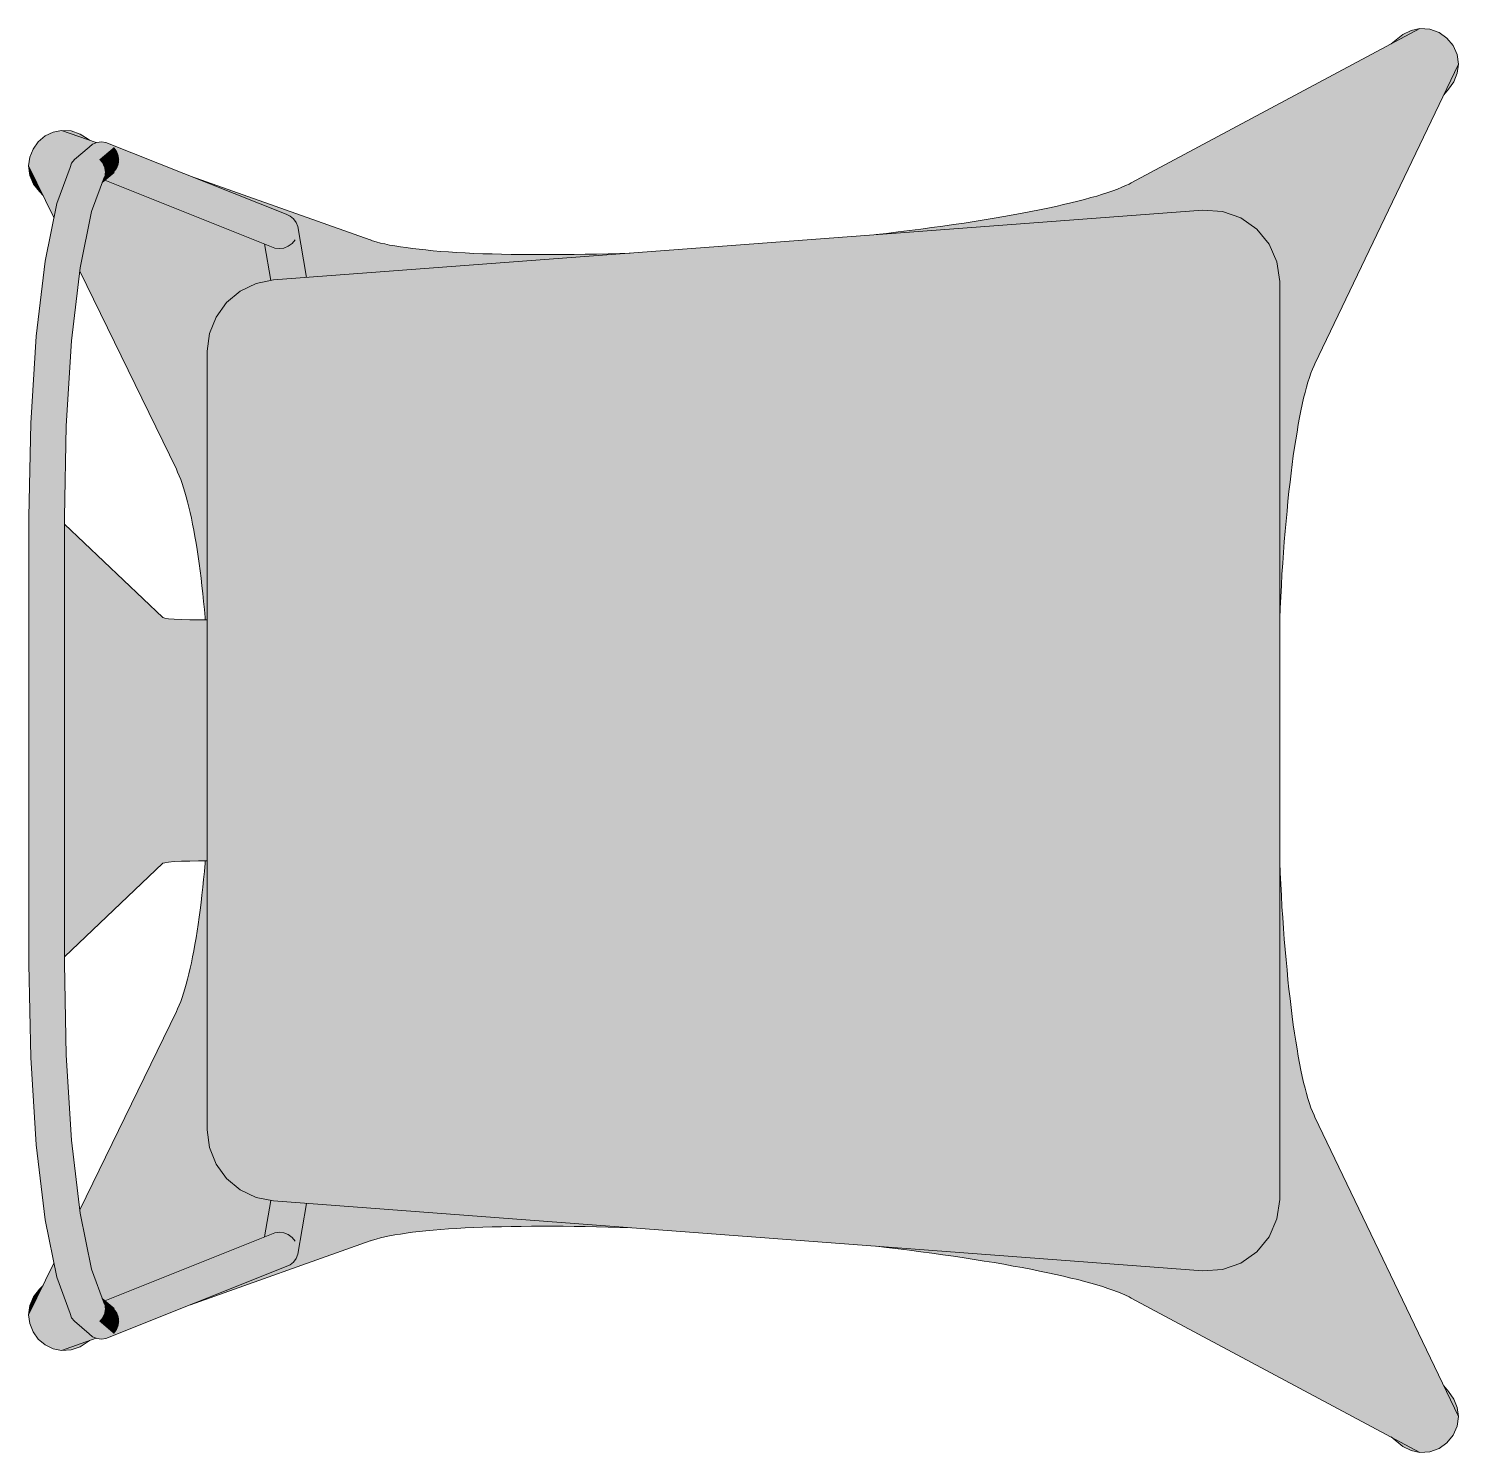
# Model space of a CAD drawing. Header units: millimetres. Extents: x 0 to 673989, y 0 to 383369.
# Drawn here: x 259759.7 to 260157.5, y 188696 to 189092.3 of the extents above; entities that cross this region are included whole.
import ezdxf

# ---------------------------------------------------------------- set-up
doc = ezdxf.new("R2010")
doc.units = ezdxf.units.MM
doc.header["$LTSCALE"] = 500
doc.layers.add('meble', color=5, linetype='Continuous', lineweight=80)

msp = doc.modelspace()

# ---------------------------------------------------------------- hatches: boundary and pattern name
at = {"layer": 'meble', "lineweight": 25, "true_color": 0xffffff, "transparency": 33554559}
for points in [[(259998.43, 189035.27), (259995.5, 189034.92), (260086.41, 189041.73), (260087.26, 189041.68), (260146.84, 189092.26), (260066.47, 189049.29), (260066.47, 189049.29), (260065.92, 189048.99), (260064.93, 189048.55), (260063.88, 189048.1), (260062.69, 189047.6), (260061.4, 189047.1), (260060, 189046.66), (260058.51, 189046.16), (260056.92, 189045.66), (260055.23, 189045.21), (260053.49, 189044.72), (260051.6, 189044.22), (260049.66, 189043.72), (260047.62, 189043.27), (260045.48, 189042.78), (260043.24, 189042.28), (260040.96, 189041.83), (260038.57, 189041.33), (260036.13, 189040.89), (260033.59, 189040.39), (260031.01, 189039.94), (260028.32, 189039.49), (260025.59, 189039.05), (260022.8, 189038.6), (260019.97, 189038.15), (260017.03, 189037.7), (260014.05, 189037.26), (260011.02, 189036.86), (260007.93, 189036.46), (260004.8, 189036.06), (260001.67, 189035.66)], [(260092.33, 189041.23), (260149.57, 189092.11), (260146.84, 189092.26), (260087.26, 189041.68), (260091.88, 189041.38)], [(260097.15, 189039.49), (260152.16, 189091.22), (260149.57, 189092.11), (260092.33, 189041.23), (260097.01, 189039.59)], [(260104.76, 189032.48), (260156.09, 189087.54), (260154.35, 189089.63), (260101.43, 189036.51), (260101.43, 189036.46)], [(260104.91, 189032.28), (260106.85, 189027.76), (260157.18, 189085.05), (260156.09, 189087.54), (260104.76, 189032.48)], [(260107.05, 189027.31), (260107.7, 189022.73), (260157.53, 189082.37), (260157.18, 189085.05), (260106.85, 189027.76)], [(260107.8, 188928.04), (260107.95, 188930.92), (260108.1, 188934.11), (260108.3, 188937.29), (260108.44, 188940.37), (260108.64, 188943.46), (260108.84, 188946.49), (260109.09, 188949.43), (260109.34, 188952.36), (260109.59, 188955.19), (260109.84, 188957.98), (260110.09, 188960.72), (260110.38, 188963.4), (260110.63, 188965.99), (260110.98, 188968.52), (260111.28, 188970.96), (260111.58, 188973.35), (260111.93, 188975.64), (260112.27, 188977.82), (260112.62, 188979.96), (260112.97, 188982.05), (260113.32, 188983.99), (260113.72, 188985.88), (260114.06, 188987.67), (260114.46, 188989.36), (260114.86, 188990.95), (260115.26, 188992.45), (260115.66, 188993.84), (260116.1, 188995.13), (260116.5, 188996.37), (260116.95, 188997.47), (260117.35, 188998.46), (260117.6, 188998.91), (260117.6, 188998.96), (260157.53, 189082.37), (260107.7, 189022.73), (260107.8, 189021.89)], [(259771.05, 189053.32), (259771.2, 189053.62), (259771.64, 189054.81), (259772.39, 189055.81), (259772.39, 189055.81), (259764.23, 189062.37), (259762.34, 189060.78)], [(259768.86, 189063.91), (259775.92, 189058.84), (259776.47, 189059.29), (259777.46, 189060.08), (259778.46, 189060.53)], [(259818.34, 189019.1), (259818.49, 189019.2), (259822.57, 189021.19), (259787.91, 189047.25), (259780.9, 189050.09), (259780.3, 189049.54)], [(259834.56, 189037.16), (259837, 189023.03), (259927.06, 189029.8), (259924.13, 189029.7), (259920.9, 189029.6), (259917.71, 189029.5), (259914.58, 189029.45), (259911.45, 189029.4), (259908.41, 189029.35), (259905.38, 189029.35), (259902.45, 189029.35), (259899.56, 189029.35), (259896.73, 189029.35), (259893.94, 189029.4), (259891.26, 189029.45), (259888.62, 189029.55), (259886.03, 189029.6), (259883.55, 189029.7), (259881.11, 189029.85), (259878.77, 189029.95), (259876.53, 189030.09), (259874.35, 189030.24), (259872.26, 189030.44), (259870.22, 189030.64), (259868.33, 189030.84), (259866.49, 189031.04), (259864.75, 189031.29), (259863.11, 189031.49), (259861.56, 189031.79), (259860.12, 189032.03), (259858.78, 189032.33), (259857.54, 189032.58), (259856.39, 189032.93), (259855.35, 189033.23), (259854.8, 189033.43), (259854.75, 189033.43), (259804.72, 189051.18), (259831.33, 189040.59), (259832.47, 189040.09), (259833.41, 189039.3), (259834.16, 189038.3)], [(259811.98, 189012.19), (259814.71, 189016.02), (259814.71, 189016.02), (259779.05, 189046.51), (259777.86, 189043.27)], [(259779.05, 189046.51), (259814.71, 189016.02), (259818.34, 189019.1), (259780.3, 189049.54), (259780.15, 189049.44)], [(259787.91, 189047.25), (259822.57, 189021.19), (259822.97, 189021.34), (259827.05, 189022.19), (259827.05, 189022.24), (259797.41, 189043.47)], [(259776.92, 189040.09), (259810.19, 189007.81), (259811.83, 189011.99), (259811.98, 189012.19), (259777.86, 189043.27), (259777.17, 189041.33)], [(259827.79, 188765.96), (260086.41, 188746.56), (260091.88, 188746.86), (260097.01, 188748.65), (260101.43, 188751.78), (260104.91, 188756.01), (260107.05, 188760.98), (260107.8, 188766.35), (260107.8, 189021.89), (260107.05, 189027.31), (260104.91, 189032.28), (260101.43, 189036.46), (260097.01, 189039.59), (260091.88, 189041.38), (260086.41, 189041.73), (259827.79, 189022.34), (259822.97, 189021.34), (259818.49, 189019.2), (259814.71, 189016.02), (259811.83, 189011.99), (259810.04, 189007.42), (259809.39, 189002.49), (259809.39, 188785.75), (259810.04, 188780.88), (259811.83, 188776.25), (259814.71, 188772.22), (259818.49, 188769.04), (259822.97, 188766.9)], [(259809.49, 189003.24), (259810.04, 189007.42), (259810.19, 189007.81), (259776.92, 189040.09), (259776.32, 189037.06)], [(259808.8, 188927.69), (259809.39, 188927.69), (259809.39, 189002.49), (259809.49, 189003.24), (259776.32, 189037.06), (259774.03, 189025.72), (259773.93, 189024.77), (259800.79, 188969.62), (259801.14, 188968.77), (259801.53, 188967.83), (259801.98, 188966.78), (259802.38, 188965.69), (259802.78, 188964.49), (259803.13, 188963.25), (259803.52, 188961.91), (259803.92, 188960.57), (259804.27, 188959.07), (259804.62, 188957.58), (259804.97, 188955.99), (259805.31, 188954.35), (259805.66, 188952.66), (259805.96, 188950.92), (259806.26, 188949.08), (259806.56, 188947.24), (259806.86, 188945.3), (259807.15, 188943.36), (259807.4, 188941.32), (259807.65, 188939.28), (259807.9, 188937.14), (259808.15, 188935), (259808.35, 188932.81), (259808.6, 188930.58), (259808.75, 188928.34)], [(259827.79, 189022.34), (259827.79, 189022.34), (259828.59, 189022.39), (259827, 189031.64), (259826.1, 189031.98)], [(259828.59, 189022.39), (259829.63, 189022.49), (259828.14, 189031.19), (259827.45, 189031.44), (259827, 189031.64)], [(259774.03, 188762.57), (259776.32, 188751.19), (259809.49, 188785), (259809.39, 188785.75), (259809.39, 188860.6), (259808.8, 188860.6), (259808.75, 188859.95), (259808.6, 188857.67), (259808.35, 188855.48), (259808.15, 188853.29), (259807.9, 188851.1), (259807.65, 188849.01), (259807.4, 188846.92), (259807.15, 188844.93), (259806.86, 188842.94), (259806.56, 188841.05), (259806.26, 188839.16), (259805.96, 188837.37), (259805.66, 188835.58), (259805.31, 188833.89), (259804.97, 188832.25), (259804.62, 188830.71), (259804.27, 188829.17), (259803.92, 188827.73), (259803.52, 188826.33), (259803.13, 188825.04), (259802.78, 188823.8), (259802.38, 188822.6), (259801.98, 188821.51), (259801.53, 188820.46), (259801.14, 188819.47), (259800.79, 188818.67), (259773.93, 188763.52)], [(260107.7, 188765.56), (260157.53, 188705.93), (260117.6, 188789.33), (260117.6, 188789.33), (260117.35, 188789.83), (260116.95, 188790.82), (260116.5, 188791.92), (260116.1, 188793.11), (260115.66, 188794.45), (260115.26, 188795.85), (260114.86, 188797.34), (260114.46, 188798.93), (260114.06, 188800.62), (260113.72, 188802.41), (260113.32, 188804.3), (260112.97, 188806.24), (260112.62, 188808.28), (260112.27, 188810.42), (260111.93, 188812.66), (260111.58, 188814.94), (260111.28, 188817.33), (260110.98, 188819.77), (260110.63, 188822.3), (260110.38, 188824.89), (260110.09, 188827.53), (260109.84, 188830.26), (260109.59, 188833.05), (260109.34, 188835.93), (260109.09, 188838.82), (260108.84, 188841.8), (260108.64, 188844.83), (260108.44, 188847.87), (260108.3, 188851), (260108.1, 188854.13), (260107.95, 188857.32), (260107.8, 188860.25), (260107.8, 188766.35)], [(259776.92, 188748.2), (259810.19, 188780.43), (259810.04, 188780.88), (259809.49, 188785), (259776.32, 188751.19)], [(259777.17, 188746.96), (259777.86, 188745.02), (259811.98, 188776.05), (259811.83, 188776.25), (259810.19, 188780.43), (259776.92, 188748.2)], [(259779.05, 188741.79), (259814.71, 188772.22), (259814.71, 188772.22), (259811.98, 188776.05), (259777.86, 188745.02)], [(259780.15, 188738.85), (259780.3, 188738.75), (259818.34, 188769.19), (259814.71, 188772.22), (259779.05, 188741.79)], [(259780.3, 188738.75), (259780.9, 188738.2), (259787.91, 188740.99), (259822.57, 188767.1), (259818.49, 188769.04), (259818.34, 188769.19)], [(259822.57, 188767.1), (259787.91, 188740.99), (259797.41, 188744.82), (259827.05, 188766.06), (259827.05, 188766.11), (259822.97, 188766.9)], [(259831.33, 188747.7), (259804.72, 188737.06), (259854.75, 188754.87), (259854.8, 188754.87), (259855.35, 188755.06), (259856.39, 188755.36), (259857.54, 188755.66), (259858.78, 188755.96), (259860.12, 188756.26), (259861.56, 188756.51), (259863.11, 188756.76), (259864.75, 188757), (259866.49, 188757.25), (259868.33, 188757.45), (259870.22, 188757.65), (259872.26, 188757.85), (259874.35, 188758), (259876.53, 188758.2), (259878.77, 188758.3), (259881.11, 188758.45), (259883.55, 188758.55), (259886.03, 188758.65), (259888.62, 188758.74), (259891.26, 188758.79), (259893.94, 188758.89), (259896.73, 188758.89), (259899.56, 188758.94), (259902.45, 188758.94), (259905.38, 188758.94), (259908.41, 188758.94), (259911.45, 188758.89), (259914.58, 188758.84), (259917.71, 188758.74), (259920.9, 188758.69), (259924.13, 188758.6), (259927.06, 188758.5), (259837, 188765.26), (259834.56, 188751.14), (259834.16, 188749.94), (259833.41, 188748.95), (259832.47, 188748.2)], [(259828.59, 188765.86), (259827, 188756.61), (259827.45, 188756.81), (259828.14, 188757.1), (259829.63, 188765.81)], [(260157.18, 188703.24), (260157.53, 188705.93), (260107.7, 188765.56), (260107.05, 188760.98), (260106.85, 188760.54)], [(260156.09, 188700.75), (260157.18, 188703.24), (260106.85, 188760.54), (260104.91, 188756.01), (260104.76, 188755.81)], [(260146.84, 188695.98), (260087.26, 188746.61), (260086.41, 188746.56), (259995.5, 188753.37), (259998.43, 188753.03), (260001.67, 188752.63), (260004.8, 188752.23), (260007.93, 188751.83), (260011.02, 188751.43), (260014.05, 188750.99), (260017.03, 188750.59), (260019.97, 188750.14), (260022.8, 188749.69), (260025.59, 188749.25), (260028.32, 188748.8), (260031.01, 188748.35), (260033.59, 188747.85), (260036.13, 188747.41), (260038.57, 188746.96), (260040.96, 188746.46), (260043.24, 188745.96), (260045.48, 188745.52), (260047.62, 188745.02), (260049.66, 188744.52), (260051.6, 188744.07), (260053.49, 188743.58), (260055.23, 188743.08), (260056.92, 188742.58), (260058.51, 188742.13), (260060, 188741.64), (260061.4, 188741.14), (260062.69, 188740.69), (260063.88, 188740.19), (260064.93, 188739.75), (260065.92, 188739.25), (260066.47, 188738.95), (260066.47, 188738.95)], [(260092.33, 188747.06), (260149.57, 188696.18), (260152.16, 188697.07), (260097.15, 188748.8), (260097.01, 188748.65)], [(260087.26, 188746.61), (260146.84, 188695.98), (260149.57, 188696.18), (260092.33, 188747.06), (260091.88, 188746.86)], [(259764.23, 188725.92), (259772.39, 188732.44), (259772.39, 188732.49), (259771.64, 188733.48), (259771.2, 188734.62), (259771.05, 188734.97), (259762.34, 188727.51)], [(259768.86, 188724.33), (259778.46, 188727.76), (259777.46, 188728.16), (259776.47, 188728.95), (259775.92, 188729.4)]]:
    msp.add_hatch(color=7, dxfattribs=at).paths.add_polyline_path(points)

# ---------------------------------------------------------------- linework, layer by layer
at = {"layer": 'meble', "lineweight": 9}
for points in [[(259995.5, 189034.92), (259998.43, 189035.27), (260001.67, 189035.66), (260004.8, 189036.06), (260007.93, 189036.46), (260011.02, 189036.86), (260014.05, 189037.26), (260017.03, 189037.7), (260019.97, 189038.15), (260022.8, 189038.6), (260025.59, 189039.05), (260028.32, 189039.49), (260031.01, 189039.94), (260033.59, 189040.39), (260036.13, 189040.89), (260038.57, 189041.33), (260040.96, 189041.83), (260043.24, 189042.28), (260045.48, 189042.78), (260047.62, 189043.27), (260049.66, 189043.72), (260051.6, 189044.22), (260053.49, 189044.72), (260055.23, 189045.21), (260056.92, 189045.66), (260058.51, 189046.16), (260060, 189046.66), (260061.4, 189047.1), (260062.69, 189047.6), (260063.88, 189048.1), (260064.93, 189048.55), (260065.92, 189048.99), (260066.47, 189049.29), (260146.84, 189092.26), (260149.57, 189092.11), (260152.16, 189091.22), (260154.35, 189089.63), (260156.09, 189087.54), (260157.18, 189085.05), (260157.53, 189082.37), (260157.23, 189079.83), (260156.24, 189077.44), (260154.75, 189075.4), (260153.45, 189073.81)], [(260138.83, 189087.98), (260142.06, 189090.62), (260144.35, 189091.76), (260146.84, 189092.26)], [(260157.53, 189082.37), (260117.6, 188998.96), (260117.6, 188998.91), (260117.35, 188998.46), (260116.95, 188997.47), (260116.5, 188996.37), (260116.1, 188995.13), (260115.66, 188993.84), (260115.26, 188992.45), (260114.86, 188990.95), (260114.46, 188989.36), (260114.06, 188987.67), (260113.72, 188985.88), (260113.32, 188983.99), (260112.97, 188982.05), (260112.62, 188979.96), (260112.27, 188977.82), (260111.93, 188975.64), (260111.58, 188973.35), (260111.28, 188970.96), (260110.98, 188968.52), (260110.68, 188965.99), (260110.38, 188963.4), (260110.09, 188960.72), (260109.84, 188957.98), (260109.59, 188955.19), (260109.34, 188952.36), (260109.09, 188949.43), (260108.84, 188946.49), (260108.64, 188943.46), (260108.44, 188940.37), (260108.3, 188937.29), (260108.1, 188934.11), (260107.95, 188930.92), (260107.8, 188928.04)], [(259763.69, 189045.81), (259762.69, 189046.9), (259761.05, 189048.94), (259760.01, 189051.38), (259759.66, 189054.02), (259760.01, 189056.45), (259760.9, 189058.74), (259762.34, 189060.78), (259764.23, 189062.37), (259766.47, 189063.42), (259768.86, 189063.91), (259771.5, 189063.76), (259774.03, 189062.92), (259776.22, 189061.48), (259776.62, 189061.18)], [(259768.86, 189063.91), (259778.46, 189060.53)], [(259837, 188765.26), (259834.56, 188751.14), (259834.16, 188749.94), (259833.41, 188748.95), (259832.47, 188748.2), (259831.33, 188747.7), (259781.19, 188727.66), (259779.95, 188727.51), (259778.66, 188727.66), (259777.46, 188728.16), (259776.47, 188728.95), (259772.39, 188732.49), (259771.64, 188733.48), (259771.2, 188734.62), (259767.47, 188744.72), (259764.23, 188760.73), (259761.8, 188781.57), (259760.26, 188805.89), (259759.71, 188831.9), (259759.71, 188894.12), (259759.71, 188956.39), (259760.26, 188982.4), (259761.8, 189006.67), (259764.23, 189027.56), (259767.47, 189043.57), (259771.2, 189053.62), (259771.64, 189054.81), (259772.39, 189055.81), (259776.47, 189059.29), (259777.46, 189060.08), (259778.66, 189060.58), (259779.95, 189060.78), (259781.19, 189060.58), (259831.33, 189040.59), (259832.47, 189040.09), (259833.41, 189039.3), (259834.16, 189038.3), (259834.56, 189037.16), (259837, 189023.03)], [(259766.67, 189039.64), (259759.66, 189054.02)], [(259780.8, 188737.16), (259777.17, 188746.96), (259774.03, 188762.57), (259771.64, 188782.87), (259770.1, 188806.54), (259769.61, 188832.05), (259769.61, 188894.12), (259769.61, 188956.24), (259770.1, 188981.7), (259771.64, 189005.38), (259774.03, 189025.72), (259777.17, 189041.33), (259780.8, 189051.13)], [(259783.43, 189052.23), (259780.15, 189049.44)], [(259833.81, 189033.43), (259832.97, 189032.43), (259831.92, 189031.69), (259830.68, 189031.19), (259829.44, 189031.04), (259828.14, 189031.19), (259780.9, 189050.09)], [(259804.72, 189051.18), (259854.75, 189033.43), (259854.8, 189033.43), (259855.35, 189033.23), (259856.39, 189032.93), (259857.54, 189032.58), (259858.78, 189032.33), (259860.12, 189032.03), (259861.56, 189031.79), (259863.11, 189031.49), (259864.75, 189031.29), (259866.49, 189031.04), (259868.33, 189030.84), (259870.22, 189030.64), (259872.26, 189030.44), (259874.35, 189030.24), (259876.53, 189030.09), (259878.77, 189029.95), (259881.11, 189029.85), (259883.55, 189029.7), (259886.03, 189029.6), (259888.62, 189029.55), (259891.26, 189029.45), (259893.94, 189029.4), (259896.73, 189029.35), (259899.56, 189029.35), (259902.45, 189029.35), (259905.38, 189029.35), (259908.41, 189029.35), (259911.45, 189029.4), (259914.58, 189029.45), (259917.71, 189029.5), (259920.9, 189029.6), (259924.18, 189029.7), (259927.06, 189029.8)], [(260066.47, 189049.29), (260066.47, 189049.29)], [(259827.05, 189022.19), (259825.31, 189032.33)], [(259808.8, 188927.69), (259808.75, 188928.34), (259808.6, 188930.58), (259808.35, 188932.81), (259808.15, 188935), (259807.9, 188937.14), (259807.65, 188939.28), (259807.4, 188941.32), (259807.15, 188943.36), (259806.86, 188945.3), (259806.56, 188947.24), (259806.26, 188949.08), (259805.96, 188950.92), (259805.66, 188952.66), (259805.31, 188954.35), (259804.97, 188955.99), (259804.62, 188957.58), (259804.27, 188959.07), (259803.92, 188960.57), (259803.52, 188961.91), (259803.13, 188963.25), (259802.78, 188964.49), (259802.38, 188965.69), (259801.98, 188966.78), (259801.53, 188967.83), (259801.14, 188968.77), (259800.79, 188969.62), (259773.93, 189024.77)], [(259809.39, 188927.69), (259806.91, 188927.69), (259804.52, 188927.69), (259802.23, 188927.79), (259800.19, 188927.89), (259798.6, 188927.99), (259797.56, 188928.19), (259797.01, 188928.34), (259769.61, 188954.35)], [(259769.61, 188833.94), (259797.01, 188859.95), (259797.56, 188860.1), (259798.6, 188860.25), (259800.19, 188860.4), (259802.23, 188860.5), (259804.52, 188860.55), (259806.91, 188860.6), (259809.39, 188860.6)], [(259773.93, 188763.52), (259800.79, 188818.67), (259801.14, 188819.47), (259801.53, 188820.46), (259801.98, 188821.51), (259802.38, 188822.6), (259802.78, 188823.8), (259803.13, 188825.04), (259803.52, 188826.33), (259803.92, 188827.73), (259804.27, 188829.17), (259804.62, 188830.71), (259804.97, 188832.25), (259805.31, 188833.89), (259805.66, 188835.58), (259805.96, 188837.37), (259806.26, 188839.16), (259806.56, 188841.05), (259806.86, 188842.94), (259807.15, 188844.93), (259807.4, 188846.92), (259807.65, 188849.01), (259807.9, 188851.1), (259808.15, 188853.29), (259808.35, 188855.48), (259808.6, 188857.67), (259808.75, 188859.95), (259808.8, 188860.6)], [(260107.8, 188860.25), (260107.95, 188857.32), (260108.1, 188854.13), (260108.3, 188851), (260108.44, 188847.87), (260108.64, 188844.83), (260108.84, 188841.8), (260109.09, 188838.82), (260109.34, 188835.93), (260109.59, 188833.05), (260109.84, 188830.26), (260110.09, 188827.53), (260110.38, 188824.89), (260110.68, 188822.3), (260110.98, 188819.77), (260111.28, 188817.33), (260111.58, 188814.94), (260111.93, 188812.66), (260112.27, 188810.42), (260112.62, 188808.28), (260112.97, 188806.24), (260113.32, 188804.3), (260113.72, 188802.41), (260114.06, 188800.62), (260114.46, 188798.93), (260114.86, 188797.34), (260115.26, 188795.85), (260115.66, 188794.45), (260116.1, 188793.11), (260116.5, 188791.92), (260116.95, 188790.82), (260117.35, 188789.83), (260117.6, 188789.33), (260157.53, 188705.93)], [(260117.6, 188789.33), (260117.6, 188789.33)], [(259827.05, 188766.11), (259825.31, 188755.96)], [(259833.81, 188754.82), (259832.97, 188755.81), (259831.92, 188756.61), (259830.68, 188757.1), (259829.44, 188757.25), (259828.14, 188757.1), (259780.9, 188738.2)], [(259927.06, 188758.5), (259924.18, 188758.6), (259920.9, 188758.69), (259917.71, 188758.74), (259914.58, 188758.84), (259911.45, 188758.89), (259908.41, 188758.94), (259905.38, 188758.94), (259902.45, 188758.94), (259899.56, 188758.94), (259896.73, 188758.89), (259893.94, 188758.89), (259891.26, 188758.79), (259888.62, 188758.74), (259886.03, 188758.65), (259883.55, 188758.55), (259881.11, 188758.45), (259878.77, 188758.3), (259876.53, 188758.2), (259874.35, 188758), (259872.26, 188757.85), (259870.22, 188757.65), (259868.33, 188757.45), (259866.49, 188757.25), (259864.75, 188757), (259863.11, 188756.76), (259861.56, 188756.51), (259860.12, 188756.26), (259858.78, 188755.96), (259857.54, 188755.66), (259856.39, 188755.36), (259855.35, 188755.06), (259854.8, 188754.87), (259854.75, 188754.87), (259804.72, 188737.06)], [(259995.5, 188753.37), (259998.43, 188753.03), (260001.67, 188752.63), (260004.8, 188752.23), (260007.93, 188751.83), (260011.02, 188751.43), (260014.05, 188750.99), (260017.03, 188750.59), (260019.97, 188750.14), (260022.8, 188749.69), (260025.59, 188749.25), (260028.32, 188748.8), (260031.01, 188748.35), (260033.59, 188747.85), (260036.13, 188747.41), (260038.57, 188746.96), (260040.96, 188746.46), (260043.24, 188745.96), (260045.48, 188745.52), (260047.62, 188745.02), (260049.66, 188744.52), (260051.6, 188744.07), (260053.49, 188743.58), (260055.23, 188743.08), (260056.92, 188742.58), (260058.51, 188742.13), (260060, 188741.64), (260061.4, 188741.14), (260062.69, 188740.69), (260063.88, 188740.19), (260064.93, 188739.75), (260065.92, 188739.25), (260066.47, 188738.95), (260146.84, 188695.98), (260149.57, 188696.18), (260152.16, 188697.07), (260154.35, 188698.62), (260156.09, 188700.75), (260157.18, 188703.24), (260157.53, 188705.93), (260157.23, 188708.46), (260156.24, 188710.8), (260154.75, 188712.89), (260153.45, 188714.48)], [(259759.66, 188734.28), (259766.67, 188748.65)], [(259763.69, 188742.48), (259762.69, 188741.39), (259761.05, 188739.3), (259760.01, 188736.86), (259759.66, 188734.28), (259760.01, 188731.84), (259760.9, 188729.5), (259762.34, 188727.51), (259764.23, 188725.92), (259766.47, 188724.83), (259768.86, 188724.33), (259771.5, 188724.53), (259774.03, 188725.32), (259776.22, 188726.82), (259776.62, 188727.11)], [(259783.43, 188736.02), (259780.15, 188738.85)], [(260066.47, 188738.95), (260066.47, 188738.95)], [(259778.46, 188727.76), (259768.86, 188724.33)], [(260138.83, 188700.31), (260142.06, 188697.67), (260144.35, 188696.53), (260146.84, 188695.98)]]:
    msp.add_lwpolyline(points, dxfattribs=at)
msp.add_lwpolyline([(260086.41, 188746.56), (260091.88, 188746.86), (260097.01, 188748.65), (260101.43, 188751.78), (260104.91, 188756.01), (260107.05, 188760.98), (260107.8, 188766.35), (260107.8, 189021.89), (260107.05, 189027.31), (260104.91, 189032.28), (260101.43, 189036.46), (260097.01, 189039.59), (260091.88, 189041.38), (260086.41, 189041.73), (259827.79, 189022.34), (259822.97, 189021.34), (259818.49, 189019.2), (259814.71, 189016.02), (259811.83, 189011.99), (259810.04, 189007.42), (259809.39, 189002.49), (259809.39, 188785.75), (259810.04, 188780.88), (259811.83, 188776.25), (259814.71, 188772.22), (259818.49, 188769.04), (259822.97, 188766.9), (259827.79, 188765.96)], close=True, dxfattribs=at)
at = {"layer": 'meble', "color": 7, "lineweight": 0, "true_color": 0xffffff, "transparency": 33554559}
for points in [[(260097.15, 189039.49), (260101.43, 189036.51), (260152.16, 189091.22), (260154.35, 189089.63)], [(260142.06, 189090.62), (260138.83, 189087.98), (260144.35, 189091.76), (260141.52, 189089.43)], [(260144.35, 189091.76), (260141.52, 189089.43), (260146.84, 189092.26)], [(260157.53, 189082.37), (260155.05, 189077.14), (260157.23, 189079.83)], [(260153.6, 189074.11), (260156.24, 189077.44), (260155.05, 189077.14), (260157.23, 189079.83)], [(260153.45, 189073.81), (260154.75, 189075.4), (260153.6, 189074.11), (260156.24, 189077.44)], [(259772.39, 189055.81), (259774.33, 189057.5), (259764.23, 189062.37), (259766.47, 189063.42)], [(259766.47, 189063.42), (259774.33, 189057.5), (259768.86, 189063.91), (259775.92, 189058.84)], [(259768.86, 189063.91), (259773.83, 189062.17), (259771.5, 189063.76)], [(259776.57, 189061.18), (259774.03, 189062.92), (259773.83, 189062.17), (259771.5, 189063.76)], [(259776.57, 189061.18), (259776.62, 189061.18), (259774.03, 189062.92), (259776.22, 189061.48)], [(259769.01, 189047.75), (259770, 189050.44), (259760.01, 189056.45), (259760.9, 189058.74)], [(259760.9, 189058.74), (259770, 189050.44), (259762.34, 189060.78), (259771.05, 189053.32)], [(259776.47, 189059.29), (259772.39, 189055.81), (259777.46, 189060.08), (259773.39, 189056.6)], [(259777.46, 189060.08), (259773.39, 189056.6), (259778.66, 189060.58), (259774.53, 189057.05)], [(259774.53, 189057.05), (259775.77, 189057.25), (259778.66, 189060.58), (259779.95, 189060.78)], [(259775.77, 189057.25), (259777.07, 189057.05), (259779.95, 189060.78), (259781.19, 189060.58)], [(259777.07, 189057.05), (259778.26, 189056.6), (259781.19, 189060.58), (259782.39, 189060.08)], [(259778.26, 189056.6), (259779.3, 189055.81), (259782.39, 189060.08), (259783.43, 189059.29)], [(259779.3, 189055.81), (259780.15, 189054.81), (259783.43, 189059.29), (259784.18, 189058.29)], [(259780.15, 189054.81), (259780.7, 189053.62), (259784.18, 189058.29), (259784.67, 189057.05)], [(259782.39, 189060.08), (259832.47, 189040.09), (259781.19, 189060.58), (259831.33, 189040.59)], [(259783.43, 189059.29), (259833.41, 189039.3), (259782.39, 189060.08), (259832.47, 189040.09)], [(259784.18, 189058.29), (259834.16, 189038.3), (259783.43, 189059.29), (259833.41, 189039.3)], [(259784.67, 189057.05), (259834.56, 189037.16), (259784.18, 189058.29), (259834.16, 189038.3)], [(259759.66, 189054.02), (259768.11, 189045.41), (259760.01, 189056.45), (259769.01, 189047.75)], [(259760.01, 189051.38), (259761.95, 189049.39), (259759.66, 189054.02)], [(259759.66, 189054.02), (259766.67, 189039.64), (259768.11, 189045.41), (259767.47, 189043.57)], [(259771.2, 189053.62), (259767.47, 189043.57), (259771.64, 189054.81), (259767.86, 189044.62)], [(259771.64, 189054.81), (259767.86, 189044.62), (259772.39, 189055.81), (259768.56, 189045.51)], [(259772.39, 189055.81), (259768.56, 189045.51), (259773.39, 189056.6), (259769.51, 189046.21)], [(259773.39, 189056.6), (259769.51, 189046.21), (259774.53, 189057.05), (259770.65, 189046.66)], [(259774.53, 189057.05), (259770.65, 189046.66), (259775.77, 189057.25), (259771.89, 189046.81)], [(259775.77, 189057.25), (259771.89, 189046.81), (259777.07, 189057.05), (259773.19, 189046.66)], [(259777.07, 189057.05), (259773.19, 189046.66), (259778.26, 189056.6), (259774.43, 189046.21)], [(259778.26, 189056.6), (259774.43, 189046.21), (259779.3, 189055.81), (259775.52, 189045.51)], [(259779.3, 189055.81), (259775.52, 189045.51), (259780.15, 189054.81), (259776.37, 189044.62)], [(259780.15, 189054.81), (259776.37, 189044.62), (259780.7, 189053.62), (259776.97, 189043.57)], [(259780.7, 189053.62), (259776.97, 189043.57), (259780.9, 189052.38), (259777.21, 189042.43)], [(259780.35, 189049.99), (259784.23, 189053.27), (259780.8, 189051.13), (259784.72, 189054.46)], [(259780.7, 189053.62), (259780.9, 189052.38), (259784.67, 189057.05), (259784.87, 189055.76)], [(259780.9, 189052.38), (259780.8, 189051.13), (259784.87, 189055.76), (259784.72, 189054.46)], [(259784.23, 189053.27), (259833.81, 189033.43), (259784.72, 189054.46), (259834.41, 189034.62)], [(259834.66, 189035.86), (259834.56, 189037.16), (259784.87, 189055.76), (259784.67, 189057.05)], [(259834.41, 189034.62), (259834.66, 189035.86), (259784.72, 189054.46), (259784.87, 189055.76)], [(259763.34, 189046.46), (259761.95, 189049.39), (259761.05, 189048.94), (259760.01, 189051.38)], [(259780.9, 189052.38), (259777.21, 189042.43), (259780.8, 189051.13), (259777.17, 189041.33)], [(259780.35, 189049.99), (259780.15, 189049.44), (259784.23, 189053.27), (259783.43, 189052.23)], [(259829.44, 189031.04), (259781.19, 189050.29), (259828.14, 189031.19), (259780.9, 189050.09)], [(259781.19, 189050.29), (259829.44, 189031.04), (259781.74, 189050.78), (259830.68, 189031.19)], [(259781.74, 189050.78), (259830.68, 189031.19), (259782.49, 189051.43), (259831.92, 189031.69)], [(259782.49, 189051.43), (259831.92, 189031.69), (259783.43, 189052.23), (259832.97, 189032.43)], [(259832.97, 189032.43), (259833.81, 189033.43), (259783.43, 189052.23), (259784.23, 189053.27)], [(259763.69, 189045.81), (259763.34, 189046.46), (259762.69, 189046.9), (259761.05, 189048.94)], [(259768.56, 189045.51), (259765.28, 189029.15), (259769.51, 189046.21), (259766.22, 189029.7)], [(259766.22, 189029.7), (259767.32, 189030.04), (259769.51, 189046.21), (259770.65, 189046.66)], [(259770.65, 189046.66), (259767.32, 189030.04), (259771.89, 189046.81), (259768.61, 189030.19)], [(259768.61, 189030.19), (259769.85, 189030.04), (259771.89, 189046.81), (259773.19, 189046.66)], [(259769.85, 189030.04), (259771.1, 189029.7), (259773.19, 189046.66), (259774.43, 189046.21)], [(259771.1, 189029.7), (259772.24, 189029.15), (259774.43, 189046.21), (259775.52, 189045.51)], [(259767.47, 189043.57), (259764.23, 189027.56), (259767.86, 189044.62), (259764.58, 189028.4)], [(259764.58, 189028.4), (259765.28, 189029.15), (259767.86, 189044.62), (259768.56, 189045.51)], [(259773.14, 189028.4), (259776.37, 189044.62), (259772.24, 189029.15), (259775.52, 189045.51)], [(259773.14, 189028.4), (259773.73, 189027.56), (259776.37, 189044.62), (259776.97, 189043.57)], [(259773.73, 189027.56), (259774.03, 189026.66), (259776.97, 189043.57), (259777.21, 189042.43)], [(259774.03, 189026.66), (259774.03, 189025.72), (259777.21, 189042.43), (259777.17, 189041.33)], [(259827.05, 189022.24), (259825.31, 189032.33), (259797.41, 189043.47)], [(259835.65, 189022.93), (259836.4, 189022.98), (259833.81, 189033.43), (259834.41, 189034.62)], [(259836.4, 189022.98), (259836.85, 189023.03), (259834.41, 189034.62), (259834.66, 189035.86)], [(259836.85, 189023.03), (259837, 189023.03), (259834.66, 189035.86), (259834.56, 189037.16)], [(259766.22, 189029.7), (259763.69, 189008.21), (259767.32, 189030.04), (259764.78, 189008.46)], [(259764.78, 189008.46), (259766.02, 189008.56), (259767.32, 189030.04), (259768.61, 189030.19)], [(259766.02, 189008.56), (259767.32, 189008.46), (259768.61, 189030.19), (259769.85, 189030.04)], [(259767.32, 189008.46), (259768.56, 189008.21), (259769.85, 189030.04), (259771.1, 189029.7)], [(259827.05, 189022.19), (259827.25, 189022.24), (259825.31, 189032.33), (259825.51, 189032.23)], [(259827.25, 189022.24), (259827.79, 189022.34), (259825.51, 189032.23), (259826.1, 189031.98)], [(259829.63, 189022.49), (259830.88, 189022.58), (259828.14, 189031.19), (259829.44, 189031.04)], [(259830.88, 189022.58), (259832.17, 189022.68), (259829.44, 189031.04), (259830.68, 189031.19)], [(259832.17, 189022.68), (259833.46, 189022.78), (259830.68, 189031.19), (259831.92, 189031.69)], [(259833.46, 189022.78), (259834.66, 189022.83), (259831.92, 189031.69), (259832.97, 189032.43)], [(259834.66, 189022.83), (259835.65, 189022.93), (259832.97, 189032.43), (259833.81, 189033.43)], [(259764.23, 189027.56), (259761.8, 189006.67), (259764.58, 189028.4), (259762.1, 189007.32)], [(259762.1, 189007.32), (259762.74, 189007.81), (259764.58, 189028.4), (259765.28, 189029.15)], [(259762.74, 189007.81), (259763.69, 189008.21), (259765.28, 189029.15), (259766.22, 189029.7)], [(259769.7, 189007.81), (259772.24, 189029.15), (259768.56, 189008.21), (259771.1, 189029.7)], [(259769.7, 189007.81), (259770.6, 189007.32), (259772.24, 189029.15), (259773.14, 189028.4)], [(259771.3, 189006.67), (259773.73, 189027.56), (259770.6, 189007.32), (259773.14, 189028.4)], [(259771.59, 189006.02), (259774.03, 189026.66), (259771.3, 189006.67), (259773.73, 189027.56)], [(259771.64, 189005.38), (259774.03, 189025.72), (259771.59, 189006.02), (259774.03, 189026.66)], [(259760.26, 188982.4), (259760.55, 188982.7), (259761.8, 189006.67), (259762.1, 189007.32)], [(259760.55, 188982.7), (259761.15, 188982.95), (259762.1, 189007.32), (259762.74, 189007.81)], [(259762.74, 189007.81), (259761.15, 188982.95), (259763.69, 189008.21), (259762.05, 188983.2)], [(259762.05, 188983.2), (259763.19, 188983.29), (259763.69, 189008.21), (259764.78, 189008.46)], [(259763.19, 188983.29), (259764.43, 188983.34), (259764.78, 189008.46), (259766.02, 189008.56)], [(259764.43, 188983.34), (259765.73, 188983.29), (259766.02, 189008.56), (259767.32, 189008.46)], [(259765.73, 188983.29), (259766.97, 188983.2), (259767.32, 189008.46), (259768.56, 189008.21)], [(259766.97, 188983.2), (259768.11, 188982.95), (259768.56, 189008.21), (259769.7, 189007.81)], [(259768.11, 188982.95), (259769.06, 188982.7), (259769.7, 189007.81), (259770.6, 189007.32)], [(259769.06, 188982.7), (259769.7, 188982.4), (259770.6, 189007.32), (259771.3, 189006.67)], [(259769.7, 188982.4), (259770.1, 188982.05), (259771.3, 189006.67), (259771.59, 189006.02)], [(259770.1, 188982.05), (259770.1, 188981.7), (259771.59, 189006.02), (259771.64, 189005.38)], [(259759.71, 188956.39), (259760.01, 188956.49), (259760.26, 188982.4), (259760.55, 188982.7)], [(259760.55, 188982.7), (259760.01, 188956.49), (259761.15, 188982.95), (259760.65, 188956.54)], [(259761.15, 188982.95), (259760.65, 188956.54), (259762.05, 188983.2), (259761.55, 188956.59)], [(259762.05, 188983.2), (259761.55, 188956.59), (259763.19, 188983.29), (259762.64, 188956.64)], [(259763.19, 188983.29), (259762.64, 188956.64), (259764.43, 188983.34), (259763.89, 188956.64)], [(259764.43, 188983.34), (259763.89, 188956.64), (259765.73, 188983.29), (259765.18, 188956.64)], [(259765.73, 188983.29), (259765.18, 188956.64), (259766.97, 188983.2), (259766.42, 188956.59)], [(259766.97, 188983.2), (259766.42, 188956.59), (259768.11, 188982.95), (259767.57, 188956.54)], [(259768.11, 188982.95), (259767.57, 188956.54), (259769.06, 188982.7), (259768.51, 188956.49)], [(259769.06, 188982.7), (259768.51, 188956.49), (259769.7, 188982.4), (259769.21, 188956.39)], [(259769.21, 188956.39), (259769.56, 188956.29), (259769.7, 188982.4), (259770.1, 188982.05)], [(259769.56, 188956.29), (259769.61, 188956.24), (259770.1, 188982.05), (259770.1, 188981.7)], [(259759.71, 188956.39), (259759.71, 188894.12), (259760.01, 188956.49), (259760.01, 188894.12)], [(259760.01, 188956.49), (259760.01, 188894.12), (259760.65, 188956.54), (259760.65, 188894.12)], [(259760.65, 188956.54), (259760.65, 188894.12), (259761.55, 188956.59), (259761.55, 188894.12)], [(259761.55, 188956.59), (259761.55, 188894.12), (259762.64, 188956.64), (259762.64, 188894.12)], [(259762.64, 188956.64), (259762.64, 188894.12), (259763.89, 188956.64), (259763.89, 188894.12)], [(259763.89, 188956.64), (259763.89, 188894.12), (259765.18, 188956.64), (259765.18, 188894.12)], [(259765.18, 188956.64), (259765.18, 188894.12), (259766.42, 188956.59), (259766.42, 188894.12)], [(259766.42, 188956.59), (259766.42, 188894.12), (259767.57, 188956.54), (259767.57, 188894.12)], [(259767.57, 188956.54), (259767.57, 188894.12), (259768.51, 188956.49), (259768.51, 188894.12)], [(259768.51, 188956.49), (259768.51, 188894.12), (259769.21, 188956.39), (259769.21, 188894.12)], [(259769.21, 188956.39), (259769.21, 188894.12), (259769.56, 188956.29), (259769.56, 188894.12)], [(259769.56, 188956.29), (259769.56, 188894.12), (259769.61, 188956.24), (259769.61, 188894.12)], [(259769.61, 188954.35), (259769.61, 188833.94), (259797.01, 188928.34), (259797.01, 188859.95)], [(259797.01, 188928.34), (259797.01, 188859.95), (259797.56, 188928.19), (259797.56, 188860.1)], [(259797.56, 188928.19), (259797.56, 188860.1), (259798.6, 188927.99), (259798.6, 188860.25)], [(259798.6, 188927.99), (259798.6, 188860.25), (259800.19, 188927.89), (259800.19, 188860.4)], [(259800.19, 188927.89), (259800.19, 188860.4), (259802.23, 188927.79), (259802.23, 188860.5)], [(259802.23, 188927.79), (259802.23, 188860.5), (259804.52, 188927.69), (259804.52, 188860.55)], [(259804.52, 188860.55), (259806.91, 188860.6), (259804.52, 188927.69), (259806.91, 188927.69)], [(259806.91, 188860.6), (259809.39, 188860.6), (259806.91, 188927.69), (259809.39, 188927.69)], [(259759.71, 188831.9), (259760.01, 188831.8), (259759.71, 188894.12), (259760.01, 188894.12)], [(259760.01, 188831.8), (259760.65, 188831.75), (259760.01, 188894.12), (259760.65, 188894.12)], [(259760.65, 188831.75), (259761.55, 188831.7), (259760.65, 188894.12), (259761.55, 188894.12)], [(259761.55, 188831.7), (259762.64, 188831.65), (259761.55, 188894.12), (259762.64, 188894.12)], [(259762.64, 188831.65), (259763.89, 188831.65), (259762.64, 188894.12), (259763.89, 188894.12)], [(259763.89, 188831.65), (259765.18, 188831.65), (259763.89, 188894.12), (259765.18, 188894.12)], [(259765.18, 188831.65), (259766.42, 188831.7), (259765.18, 188894.12), (259766.42, 188894.12)], [(259766.42, 188831.7), (259767.57, 188831.75), (259766.42, 188894.12), (259767.57, 188894.12)], [(259767.57, 188831.75), (259768.51, 188831.8), (259767.57, 188894.12), (259768.51, 188894.12)], [(259768.51, 188831.8), (259769.21, 188831.9), (259768.51, 188894.12), (259769.21, 188894.12)], [(259769.21, 188831.9), (259769.56, 188831.95), (259769.21, 188894.12), (259769.56, 188894.12)], [(259769.56, 188831.95), (259769.61, 188832.05), (259769.56, 188894.12), (259769.61, 188894.12)], [(259760.26, 188805.89), (259760.55, 188805.59), (259759.71, 188831.9), (259760.01, 188831.8)], [(259760.55, 188805.59), (259761.15, 188805.3), (259760.01, 188831.8), (259760.65, 188831.75)], [(259761.15, 188805.3), (259762.05, 188805.1), (259760.65, 188831.75), (259761.55, 188831.7)], [(259762.05, 188805.1), (259763.19, 188804.95), (259761.55, 188831.7), (259762.64, 188831.65)], [(259763.19, 188804.95), (259764.43, 188804.95), (259762.64, 188831.65), (259763.89, 188831.65)], [(259764.43, 188804.95), (259765.73, 188804.95), (259763.89, 188831.65), (259765.18, 188831.65)], [(259765.73, 188804.95), (259766.97, 188805.1), (259765.18, 188831.65), (259766.42, 188831.7)], [(259766.97, 188805.1), (259768.11, 188805.3), (259766.42, 188831.7), (259767.57, 188831.75)], [(259768.11, 188805.3), (259769.06, 188805.59), (259767.57, 188831.75), (259768.51, 188831.8)], [(259769.06, 188805.59), (259769.7, 188805.89), (259768.51, 188831.8), (259769.21, 188831.9)], [(259769.21, 188831.9), (259769.7, 188805.89), (259769.56, 188831.95), (259770.1, 188806.24)], [(259769.56, 188831.95), (259770.1, 188806.24), (259769.61, 188832.05), (259770.1, 188806.54)], [(259762.1, 188780.98), (259760.55, 188805.59), (259761.8, 188781.57), (259760.26, 188805.89)], [(259762.1, 188780.98), (259762.74, 188780.48), (259760.55, 188805.59), (259761.15, 188805.3)], [(259763.69, 188780.08), (259762.05, 188805.1), (259762.74, 188780.48), (259761.15, 188805.3)], [(259764.78, 188779.83), (259763.19, 188804.95), (259763.69, 188780.08), (259762.05, 188805.1)], [(259764.78, 188779.83), (259766.02, 188779.73), (259763.19, 188804.95), (259764.43, 188804.95)], [(259764.43, 188804.95), (259766.02, 188779.73), (259765.73, 188804.95), (259767.32, 188779.83)], [(259767.32, 188779.83), (259768.56, 188780.08), (259765.73, 188804.95), (259766.97, 188805.1)], [(259768.56, 188780.08), (259769.7, 188780.48), (259766.97, 188805.1), (259768.11, 188805.3)], [(259769.7, 188780.48), (259770.6, 188780.98), (259768.11, 188805.3), (259769.06, 188805.59)], [(259770.6, 188780.98), (259771.3, 188781.57), (259769.06, 188805.59), (259769.7, 188805.89)], [(259771.3, 188781.57), (259771.59, 188782.22), (259769.7, 188805.89), (259770.1, 188806.24)], [(259771.59, 188782.22), (259771.64, 188782.87), (259770.1, 188806.24), (259770.1, 188806.54)], [(259764.58, 188759.84), (259762.1, 188780.98), (259764.23, 188760.73), (259761.8, 188781.57)], [(259764.58, 188759.84), (259765.28, 188759.14), (259762.1, 188780.98), (259762.74, 188780.48)], [(259766.22, 188758.55), (259763.69, 188780.08), (259765.28, 188759.14), (259762.74, 188780.48)], [(259767.32, 188758.2), (259764.78, 188779.83), (259766.22, 188758.55), (259763.69, 188780.08)], [(259768.61, 188758.1), (259766.02, 188779.73), (259767.32, 188758.2), (259764.78, 188779.83)], [(259766.02, 188779.73), (259768.61, 188758.1), (259767.32, 188779.83), (259769.85, 188758.2)], [(259769.85, 188758.2), (259771.1, 188758.55), (259767.32, 188779.83), (259768.56, 188780.08)], [(259771.1, 188758.55), (259772.24, 188759.14), (259768.56, 188780.08), (259769.7, 188780.48)], [(259772.24, 188759.14), (259773.14, 188759.84), (259769.7, 188780.48), (259770.6, 188780.98)], [(259773.14, 188759.84), (259773.73, 188760.73), (259770.6, 188780.98), (259771.3, 188781.57)], [(259771.3, 188781.57), (259773.73, 188760.73), (259771.59, 188782.22), (259774.03, 188761.63)], [(259771.59, 188782.22), (259774.03, 188761.63), (259771.64, 188782.87), (259774.03, 188762.57)], [(259827.05, 188766.06), (259797.41, 188744.82), (259825.31, 188755.96)], [(259825.31, 188755.96), (259825.51, 188756.06), (259827.05, 188766.11), (259827.25, 188766.06)], [(259825.51, 188756.06), (259826.1, 188756.26), (259827.25, 188766.06), (259827.79, 188765.96)], [(259827.79, 188765.96), (259826.1, 188756.26), (259828.59, 188765.86), (259827, 188756.61)], [(259829.63, 188765.81), (259828.14, 188757.1), (259830.88, 188765.71), (259829.44, 188757.25)], [(259830.68, 188757.1), (259832.17, 188765.61), (259829.44, 188757.25), (259830.88, 188765.71)], [(259830.68, 188757.1), (259831.92, 188756.61), (259832.17, 188765.61), (259833.46, 188765.51)], [(259831.92, 188756.61), (259832.97, 188755.81), (259833.46, 188765.51), (259834.66, 188765.41)], [(259832.97, 188755.81), (259833.81, 188754.82), (259834.66, 188765.41), (259835.65, 188765.36)], [(259833.81, 188754.82), (259834.41, 188753.67), (259835.65, 188765.36), (259836.4, 188765.31)], [(259834.41, 188753.67), (259834.66, 188752.38), (259836.4, 188765.31), (259836.85, 188765.26)], [(259834.56, 188751.14), (259837, 188765.26), (259834.66, 188752.38), (259836.85, 188765.26)], [(259767.47, 188744.72), (259767.86, 188743.68), (259764.23, 188760.73), (259764.58, 188759.84)], [(259767.86, 188743.68), (259768.56, 188742.78), (259764.58, 188759.84), (259765.28, 188759.14)], [(259775.52, 188742.78), (259776.37, 188743.68), (259772.24, 188759.14), (259773.14, 188759.84)], [(259776.37, 188743.68), (259776.97, 188744.72), (259773.14, 188759.84), (259773.73, 188760.73)], [(259773.73, 188760.73), (259776.97, 188744.72), (259774.03, 188761.63), (259777.21, 188745.81)], [(259774.03, 188761.63), (259777.21, 188745.81), (259774.03, 188762.57), (259777.17, 188746.96)], [(259768.56, 188742.78), (259769.51, 188742.08), (259765.28, 188759.14), (259766.22, 188758.55)], [(259770.65, 188741.64), (259767.32, 188758.2), (259769.51, 188742.08), (259766.22, 188758.55)], [(259771.89, 188741.49), (259768.61, 188758.1), (259770.65, 188741.64), (259767.32, 188758.2)], [(259771.89, 188741.49), (259773.19, 188741.64), (259768.61, 188758.1), (259769.85, 188758.2)], [(259769.85, 188758.2), (259773.19, 188741.64), (259771.1, 188758.55), (259774.43, 188742.08)], [(259771.1, 188758.55), (259774.43, 188742.08), (259772.24, 188759.14), (259775.52, 188742.78)], [(259781.19, 188737.96), (259829.44, 188757.25), (259780.9, 188738.2), (259828.14, 188757.1)], [(259781.19, 188737.96), (259781.74, 188737.51), (259829.44, 188757.25), (259830.68, 188757.1)], [(259782.49, 188736.86), (259831.92, 188756.61), (259781.74, 188737.51), (259830.68, 188757.1)], [(259783.43, 188736.02), (259832.97, 188755.81), (259782.49, 188736.86), (259831.92, 188756.61)], [(259783.43, 188736.02), (259784.23, 188735.02), (259832.97, 188755.81), (259833.81, 188754.82)], [(260101.43, 188751.78), (260154.35, 188698.62), (260104.76, 188755.81), (260156.09, 188700.75)], [(259784.72, 188733.78), (259834.41, 188753.67), (259784.23, 188735.02), (259833.81, 188754.82)], [(259784.67, 188731.19), (259834.56, 188751.14), (259784.87, 188732.49), (259834.66, 188752.38)], [(259784.72, 188733.78), (259784.87, 188732.49), (259834.41, 188753.67), (259834.66, 188752.38)], [(260097.15, 188748.8), (260152.16, 188697.07), (260101.43, 188751.78), (260154.35, 188698.62)], [(259759.66, 188734.28), (259768.11, 188742.88), (259766.67, 188748.65), (259767.47, 188744.72)], [(259782.39, 188728.16), (259781.19, 188727.66), (259832.47, 188748.2), (259831.33, 188747.7)], [(259783.43, 188728.95), (259782.39, 188728.16), (259833.41, 188748.95), (259832.47, 188748.2)], [(259783.43, 188728.95), (259833.41, 188748.95), (259784.18, 188730), (259834.16, 188749.94)], [(259784.18, 188730), (259834.16, 188749.94), (259784.67, 188731.19), (259834.56, 188751.14)], [(259771.2, 188734.62), (259771.64, 188733.48), (259767.47, 188744.72), (259767.86, 188743.68)], [(259771.64, 188733.48), (259772.39, 188732.49), (259767.86, 188743.68), (259768.56, 188742.78)], [(259779.3, 188732.49), (259780.15, 188733.48), (259775.52, 188742.78), (259776.37, 188743.68)], [(259780.15, 188733.48), (259780.7, 188734.62), (259776.37, 188743.68), (259776.97, 188744.72)], [(259780.7, 188734.62), (259780.9, 188735.87), (259776.97, 188744.72), (259777.21, 188745.81)], [(259780.9, 188735.87), (259780.8, 188737.16), (259777.21, 188745.81), (259777.17, 188746.96)], [(259760.01, 188731.84), (259769.01, 188740.54), (259759.66, 188734.28), (259768.11, 188742.88)], [(259760.01, 188736.86), (259761.95, 188738.9), (259761.05, 188739.3), (259763.34, 188741.79)], [(259760.9, 188729.5), (259770, 188737.81), (259760.01, 188731.84), (259769.01, 188740.54)], [(259761.05, 188739.3), (259763.34, 188741.79), (259762.69, 188741.39), (259763.69, 188742.48)], [(259772.39, 188732.49), (259773.39, 188731.69), (259768.56, 188742.78), (259769.51, 188742.08)], [(259773.39, 188731.69), (259774.53, 188731.19), (259769.51, 188742.08), (259770.65, 188741.64)], [(259774.53, 188731.19), (259775.77, 188731.04), (259770.65, 188741.64), (259771.89, 188741.49)], [(259775.77, 188731.04), (259777.07, 188731.19), (259771.89, 188741.49), (259773.19, 188741.64)], [(259777.07, 188731.19), (259778.26, 188731.69), (259773.19, 188741.64), (259774.43, 188742.08)], [(259778.26, 188731.69), (259779.3, 188732.49), (259774.43, 188742.08), (259775.52, 188742.78)], [(259760.01, 188736.86), (259759.66, 188734.28), (259761.95, 188738.9)], [(259762.34, 188727.51), (259771.05, 188734.97), (259760.9, 188729.5), (259770, 188737.81)], [(259784.23, 188735.02), (259783.43, 188736.02), (259780.35, 188738.3), (259780.15, 188738.85)], [(259780.8, 188737.16), (259784.72, 188733.78), (259780.35, 188738.3), (259784.23, 188735.02)], [(259780.7, 188734.62), (259784.67, 188731.19), (259780.9, 188735.87), (259784.87, 188732.49)], [(259780.9, 188735.87), (259784.87, 188732.49), (259780.8, 188737.16), (259784.72, 188733.78)], [(259764.23, 188725.92), (259766.47, 188724.83), (259772.39, 188732.44), (259774.33, 188730.79)], [(259777.46, 188728.16), (259773.39, 188731.69), (259776.47, 188728.95), (259772.39, 188732.49)], [(259778.66, 188727.66), (259774.53, 188731.19), (259777.46, 188728.16), (259773.39, 188731.69)], [(259777.07, 188731.19), (259781.19, 188727.66), (259778.26, 188731.69), (259782.39, 188728.16)], [(259778.26, 188731.69), (259782.39, 188728.16), (259779.3, 188732.49), (259783.43, 188728.95)], [(259779.3, 188732.49), (259783.43, 188728.95), (259780.15, 188733.48), (259784.18, 188730)], [(259780.15, 188733.48), (259784.18, 188730), (259780.7, 188734.62), (259784.67, 188731.19)], [(259768.86, 188724.33), (259775.92, 188729.4), (259766.47, 188724.83), (259774.33, 188730.79)], [(259778.66, 188727.66), (259779.95, 188727.51), (259774.53, 188731.19), (259775.77, 188731.04)], [(259775.77, 188731.04), (259779.95, 188727.51), (259777.07, 188731.19), (259781.19, 188727.66)], [(259773.83, 188726.12), (259768.86, 188724.33), (259771.5, 188724.53)], [(259771.5, 188724.53), (259774.03, 188725.32), (259773.83, 188726.12), (259776.57, 188727.06)], [(259774.03, 188725.32), (259776.22, 188726.82), (259776.57, 188727.06), (259776.62, 188727.11)], [(260156.24, 188710.8), (260154.75, 188712.89), (260153.6, 188714.18), (260153.45, 188714.48)], [(260157.23, 188708.46), (260156.24, 188710.8), (260155.05, 188711.15), (260153.6, 188714.18)], [(260155.05, 188711.15), (260157.53, 188705.93), (260157.23, 188708.46)], [(260144.35, 188696.53), (260141.52, 188698.86), (260142.06, 188697.67), (260138.83, 188700.31)], [(260144.35, 188696.53), (260146.84, 188695.98), (260141.52, 188698.86)]]:
    msp.add_solid(points, dxfattribs=at)

doc.saveas('drawing.dxf')
